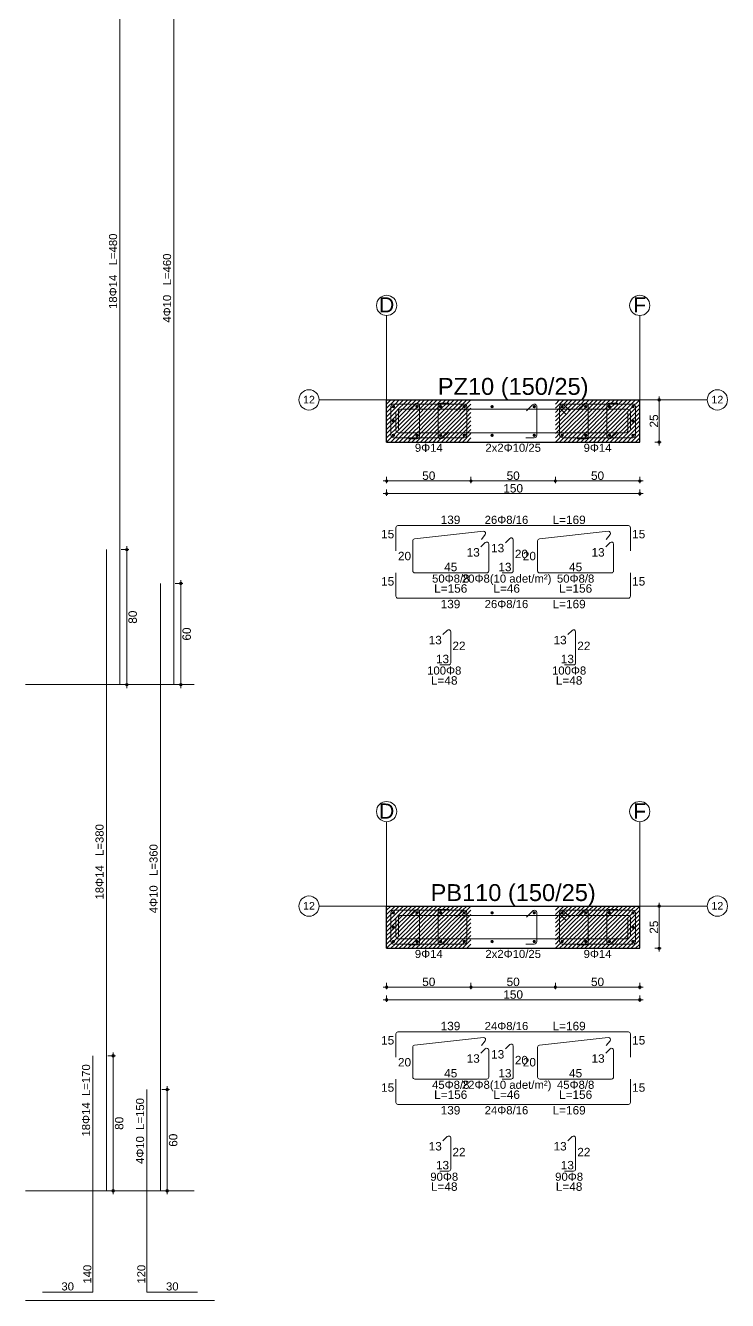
# Model space of a CAD drawing. Header units: millimetres. Extents: x 2232 to 85269, y -3593 to 5869.
# Drawn here: x 78659 to 79283, y -1361 to -228 of the extents above; entities that cross this region are included whole.
import ezdxf

# ---------------------------------------------------------------- set-up
doc = ezdxf.new("R2010")
doc.units = ezdxf.units.MM
doc.linetypes.add('CENTER2', pattern=[112.5, 75, -12.5, 12.5, -12.5])
for name, color, linetype in [('Donatı Topl. Uzun. Yazısı', 7, 'Continuous'), ('Donatı Uz. Yazısı', 7, 'Continuous'), ('Donatı Yazısı', 7, 'Continuous'), ('Donatı Çizgisi', 7, 'Continuous'), ('Panel', 7, 'Continuous'), ('Standart', 7, 'Continuous'), ('Ölçülendirme', 7, 'Continuous')]:
    doc.layers.add(name, color=color, linetype=linetype)
doc.styles.add('arial_1_18', font='arial.ttf', dxfattribs={"height": 0.2})

# ---------------------------------------------------------------- blocks, each defined once
blk = doc.blocks.new('IDE824Entity7258')
at = {"layer": 'Donatı Çizgisi', "linetype": 'Continuous', "lineweight": 5}
h = blk.add_hatch(color=5, dxfattribs=at)
edge = h.paths.add_edge_path(flags=0)
edge.add_arc((10272.28, 738), 1, 0, 360)
h = blk.add_hatch(color=5, dxfattribs=at)
edge = h.paths.add_edge_path(flags=0)
edge.add_arc((10286.28, 738), 1, 0, 360)
h = blk.add_hatch(color=5, dxfattribs=at)
edge = h.paths.add_edge_path(flags=0)
edge.add_arc((10300.28, 738), 1, 0, 360)
h = blk.add_hatch(color=5, dxfattribs=at)
edge = h.paths.add_edge_path(flags=0)
edge.add_arc((10314.28, 738), 1, 0, 360)
h = blk.add_hatch(color=5, dxfattribs=at)
edge = h.paths.add_edge_path(flags=0)
edge.add_arc((10330.78, 738), 1, 0, 360)
h = blk.add_hatch(color=5, dxfattribs=at)
edge = h.paths.add_edge_path(flags=0)
edge.add_arc((10355.78, 738), 1, 0, 360)
h = blk.add_hatch(color=5, dxfattribs=at)
edge = h.paths.add_edge_path(flags=0)
edge.add_arc((10372.28, 738), 1, 0, 360)
h = blk.add_hatch(color=5, dxfattribs=at)
edge = h.paths.add_edge_path(flags=0)
edge.add_arc((10386.28, 738), 1, 0, 360)
h = blk.add_hatch(color=5, dxfattribs=at)
edge = h.paths.add_edge_path(flags=0)
edge.add_arc((10400.28, 738), 1, 0, 360)
h = blk.add_hatch(color=5, dxfattribs=at)
edge = h.paths.add_edge_path(flags=0)
edge.add_arc((10414.28, 738), 1, 0, 360)
h = blk.add_hatch(color=5, dxfattribs=at)
edge = h.paths.add_edge_path(flags=0)
edge.add_arc((10272.28, 729.5), 1, 0, 360)
h = blk.add_hatch(color=5, dxfattribs=at)
edge = h.paths.add_edge_path(flags=0)
edge.add_arc((10414.28, 729.5), 1, 0, 360)
h = blk.add_hatch(color=5, dxfattribs=at)
edge = h.paths.add_edge_path(flags=0)
edge.add_arc((10272.28, 721), 1, 0, 360)
h = blk.add_hatch(color=5, dxfattribs=at)
edge = h.paths.add_edge_path(flags=0)
edge.add_arc((10286.28, 721), 1, 0, 360)
h = blk.add_hatch(color=5, dxfattribs=at)
edge = h.paths.add_edge_path(flags=0)
edge.add_arc((10300.28, 721), 1, 0, 360)
h = blk.add_hatch(color=5, dxfattribs=at)
edge = h.paths.add_edge_path(flags=0)
edge.add_arc((10314.28, 721), 1, 0, 360)
h = blk.add_hatch(color=5, dxfattribs=at)
edge = h.paths.add_edge_path(flags=0)
edge.add_arc((10330.78, 721), 1, 0, 360)
h = blk.add_hatch(color=5, dxfattribs=at)
edge = h.paths.add_edge_path(flags=0)
edge.add_arc((10355.78, 721), 1, 0, 360)
h = blk.add_hatch(color=5, dxfattribs=at)
edge = h.paths.add_edge_path(flags=0)
edge.add_arc((10372.28, 721), 1, 0, 360)
h = blk.add_hatch(color=5, dxfattribs=at)
edge = h.paths.add_edge_path(flags=0)
edge.add_arc((10386.28, 721), 1, 0, 360)
h = blk.add_hatch(color=5, dxfattribs=at)
edge = h.paths.add_edge_path(flags=0)
edge.add_arc((10400.28, 721), 1, 0, 360)
h = blk.add_hatch(color=5, dxfattribs=at)
edge = h.paths.add_edge_path(flags=0)
edge.add_arc((10414.28, 721), 1, 0, 360)
h = blk.add_hatch(color=5, dxfattribs=at)
edge = h.paths.add_edge_path(flags=0)
edge.add_arc((10272.28, 438), 1, 0, 360)
h = blk.add_hatch(color=5, dxfattribs=at)
edge = h.paths.add_edge_path(flags=0)
edge.add_arc((10286.28, 438), 1, 0, 360)
h = blk.add_hatch(color=5, dxfattribs=at)
edge = h.paths.add_edge_path(flags=0)
edge.add_arc((10300.28, 438), 1, 0, 360)
h = blk.add_hatch(color=5, dxfattribs=at)
edge = h.paths.add_edge_path(flags=0)
edge.add_arc((10314.28, 438), 1, 0, 360)
h = blk.add_hatch(color=5, dxfattribs=at)
edge = h.paths.add_edge_path(flags=0)
edge.add_arc((10330.78, 438), 1, 0, 360)
h = blk.add_hatch(color=5, dxfattribs=at)
edge = h.paths.add_edge_path(flags=0)
edge.add_arc((10355.78, 438), 1, 0, 360)
h = blk.add_hatch(color=5, dxfattribs=at)
edge = h.paths.add_edge_path(flags=0)
edge.add_arc((10372.28, 438), 1, 0, 360)
h = blk.add_hatch(color=5, dxfattribs=at)
edge = h.paths.add_edge_path(flags=0)
edge.add_arc((10386.28, 438), 1, 0, 360)
h = blk.add_hatch(color=5, dxfattribs=at)
edge = h.paths.add_edge_path(flags=0)
edge.add_arc((10400.28, 438), 1, 0, 360)
h = blk.add_hatch(color=5, dxfattribs=at)
edge = h.paths.add_edge_path(flags=0)
edge.add_arc((10414.28, 438), 1, 0, 360)
h = blk.add_hatch(color=5, dxfattribs=at)
edge = h.paths.add_edge_path(flags=0)
edge.add_arc((10272.28, 429.5), 1, 0, 360)
h = blk.add_hatch(color=5, dxfattribs=at)
edge = h.paths.add_edge_path(flags=0)
edge.add_arc((10414.28, 429.5), 1, 0, 360)
h = blk.add_hatch(color=5, dxfattribs=at)
edge = h.paths.add_edge_path(flags=0)
edge.add_arc((10272.28, 421), 1, 0, 360)
h = blk.add_hatch(color=5, dxfattribs=at)
edge = h.paths.add_edge_path(flags=0)
edge.add_arc((10286.28, 421), 1, 0, 360)
h = blk.add_hatch(color=5, dxfattribs=at)
edge = h.paths.add_edge_path(flags=0)
edge.add_arc((10300.28, 421), 1, 0, 360)
h = blk.add_hatch(color=5, dxfattribs=at)
edge = h.paths.add_edge_path(flags=0)
edge.add_arc((10314.28, 421), 1, 0, 360)
h = blk.add_hatch(color=5, dxfattribs=at)
edge = h.paths.add_edge_path(flags=0)
edge.add_arc((10330.78, 421), 1, 0, 360)
h = blk.add_hatch(color=5, dxfattribs=at)
edge = h.paths.add_edge_path(flags=0)
edge.add_arc((10355.78, 421), 1, 0, 360)
h = blk.add_hatch(color=5, dxfattribs=at)
edge = h.paths.add_edge_path(flags=0)
edge.add_arc((10372.28, 421), 1, 0, 360)
h = blk.add_hatch(color=5, dxfattribs=at)
edge = h.paths.add_edge_path(flags=0)
edge.add_arc((10386.28, 421), 1, 0, 360)
h = blk.add_hatch(color=5, dxfattribs=at)
edge = h.paths.add_edge_path(flags=0)
edge.add_arc((10400.28, 421), 1, 0, 360)
h = blk.add_hatch(color=5, dxfattribs=at)
edge = h.paths.add_edge_path(flags=0)
edge.add_arc((10414.28, 421), 1, 0, 360)
at = {"layer": 'Donatı Çizgisi', "color": 5, "linetype": 'Continuous', "lineweight": 5}
for points in [[(10110.28, 573.24), (10110.28, 1053.24)], [(10142.28, 573.24), (10142.28, 1033.24)], [(10102.28, 273.24), (10102.28, 653.24)], [(10134.28, 273.24), (10134.28, 633.24)], [(10094.28, 213.24), (10094.28, 353.24)], [(10126.28, 213.24), (10126.28, 333.24)], [(10064.28, 213.24), (10094.28, 213.24)], [(10126.28, 213.24), (10156.28, 213.24)]]:
    blk.add_lwpolyline(points, dxfattribs=at)
at = {"layer": 'Donatı Çizgisi', "color": 1, "linetype": 'Continuous', "lineweight": 5}
for points in [[(10270.78, 721), (10270.78, 738)], [(10272.28, 739.5), (10314.28, 739.5)], [(10273.78, 724), (10273.78, 734.4)], [(10275.28, 724.6), (10275.28, 735)], [(10276.78, 736.5), (10411.28, 736.5)], [(10281.68, 736.03), (10285.22, 739.56)], [(10287.78, 720.5), (10287.78, 738.5)], [(10298.78, 720.5), (10298.78, 738.5)], [(10300.28, 740), (10305.28, 740)], [(10309.68, 735.53), (10313.22, 739.06)], [(10311.8, 733.4), (10315.34, 736.94)], [(10315.78, 721), (10315.78, 738)], [(10351.18, 735.53), (10354.72, 739.06)], [(10357.28, 721), (10357.28, 738)], [(10370.78, 721), (10370.78, 738)], [(10374.75, 733.4), (10371.22, 736.94)], [(10372.28, 739.5), (10414.28, 739.5)], [(10373.34, 739.06), (10376.88, 735.53)], [(10381.68, 736.03), (10385.22, 739.56)], [(10387.78, 720.5), (10387.78, 738.5)], [(10398.78, 720.5), (10398.78, 738.5)], [(10400.28, 740), (10405.28, 740)], [(10411.28, 724), (10411.28, 734.4)], [(10412.78, 724.6), (10412.78, 735)], [(10415.78, 721), (10415.78, 738)], [(10272.28, 719.5), (10314.28, 719.5)], [(10275.28, 722.5), (10409.78, 722.5)], [(10281.28, 719), (10286.28, 719)], [(10301.34, 719.44), (10304.88, 722.97)], [(10350.78, 719.5), (10355.78, 719.5)], [(10372.28, 719.5), (10414.28, 719.5)], [(10381.28, 719), (10386.28, 719)], [(10401.34, 719.44), (10404.88, 722.97)], [(10273.78, 652.46), (10273.78, 666.26)], [(10274.98, 667.46), (10411.58, 667.46)], [(10412.78, 652.46), (10412.78, 666.26)], [(10283.78, 640.66), (10283.78, 658.39)], [(10284.85, 659.58), (10325.62, 664.11)], [(10324.44, 659.35), (10326.69, 662.17)], [(10338.68, 657.36), (10341.23, 659.91)], [(10343.28, 640.66), (10343.28, 659.06)], [(10357.78, 640.66), (10357.78, 658.39)], [(10358.85, 659.58), (10399.62, 664.11)], [(10398.44, 659.35), (10400.69, 662.17)], [(10324.18, 654.86), (10326.73, 657.41)], [(10328.78, 640.66), (10328.78, 656.56)], [(10398.18, 654.86), (10400.73, 657.41)], [(10402.78, 640.66), (10402.78, 656.56)], [(10273.78, 625.66), (10273.78, 639.46)], [(10284.98, 639.46), (10327.58, 639.46)], [(10336.78, 639.46), (10342.08, 639.46)], [(10358.98, 639.46), (10401.58, 639.46)], [(10412.78, 625.66), (10412.78, 639.46)], [(10274.98, 624.46), (10411.58, 624.46)], [(10301.68, 602.86), (10304.23, 605.41)], [(10306.28, 586.16), (10306.28, 604.56)], [(10375.68, 602.86), (10378.23, 605.41)], [(10380.28, 586.16), (10380.28, 604.56)], [(10299.78, 584.96), (10305.08, 584.96)], [(10373.78, 584.96), (10379.08, 584.96)], [(10272.28, 439.5), (10314.28, 439.5)], [(10281.68, 436.03), (10285.22, 439.56)], [(10287.78, 420.5), (10287.78, 438.5)], [(10298.78, 420.5), (10298.78, 438.5)], [(10300.28, 440), (10305.28, 440)], [(10309.68, 435.53), (10313.22, 439.06)], [(10351.18, 435.53), (10354.72, 439.06)], [(10372.28, 439.5), (10414.28, 439.5)], [(10373.34, 439.06), (10376.88, 435.53)], [(10381.68, 436.03), (10385.22, 439.56)], [(10387.78, 420.5), (10387.78, 438.5)], [(10398.78, 420.5), (10398.78, 438.5)], [(10400.28, 440), (10405.28, 440)], [(10270.78, 421), (10270.78, 438)], [(10273.78, 424), (10273.78, 434.4)], [(10275.28, 424.6), (10275.28, 435)], [(10276.78, 436.5), (10411.28, 436.5)], [(10311.8, 433.4), (10315.34, 436.94)], [(10315.78, 421), (10315.78, 438)], [(10357.28, 421), (10357.28, 438)], [(10370.78, 421), (10370.78, 438)], [(10374.75, 433.4), (10371.22, 436.94)], [(10411.28, 424), (10411.28, 434.4)], [(10412.78, 424.6), (10412.78, 435)], [(10415.78, 421), (10415.78, 438)], [(10272.28, 419.5), (10314.28, 419.5)], [(10275.28, 422.5), (10409.78, 422.5)], [(10281.28, 419), (10286.28, 419)], [(10301.34, 419.44), (10304.88, 422.97)], [(10350.78, 419.5), (10355.78, 419.5)], [(10372.28, 419.5), (10414.28, 419.5)], [(10381.28, 419), (10386.28, 419)], [(10401.34, 419.44), (10404.88, 422.97)], [(10273.78, 352.46), (10273.78, 366.26)], [(10274.98, 367.46), (10411.58, 367.46)], [(10284.85, 359.58), (10325.62, 364.11)], [(10358.85, 359.58), (10399.62, 364.11)], [(10412.78, 352.46), (10412.78, 366.26)], [(10283.78, 340.66), (10283.78, 358.39)], [(10324.18, 354.86), (10326.73, 357.41)], [(10324.44, 359.35), (10326.69, 362.17)], [(10328.78, 340.66), (10328.78, 356.56)], [(10338.68, 357.36), (10341.23, 359.91)], [(10343.28, 340.66), (10343.28, 359.06)], [(10357.78, 340.66), (10357.78, 358.39)], [(10398.18, 354.86), (10400.73, 357.41)], [(10398.44, 359.35), (10400.69, 362.17)], [(10402.78, 340.66), (10402.78, 356.56)], [(10273.78, 325.66), (10273.78, 339.46)], [(10284.98, 339.46), (10327.58, 339.46)], [(10336.78, 339.46), (10342.08, 339.46)], [(10358.98, 339.46), (10401.58, 339.46)], [(10412.78, 325.66), (10412.78, 339.46)], [(10274.98, 324.46), (10411.58, 324.46)], [(10301.68, 302.86), (10304.23, 305.41)], [(10306.28, 286.16), (10306.28, 304.56)], [(10375.68, 302.86), (10378.23, 305.41)], [(10380.28, 286.16), (10380.28, 304.56)], [(10299.78, 284.96), (10305.08, 284.96)], [(10373.78, 284.96), (10379.08, 284.96)]]:
    blk.add_lwpolyline(points, dxfattribs=at)
for centre, radius, start, end in [((10272.28, 738), 1.5, 90, 180), ((10276.78, 735), 1.5, 90, 180), ((10286.28, 738.5), 1.5, 0, 135), ((10300.28, 738.5), 1.5, 90, 180), ((10314.28, 738), 1.5, 360, 135), ((10314.28, 738), 1.5, 315, 90), ((10355.78, 738), 1.5, 0, 135), ((10372.28, 738), 1.5, 90, 225), ((10372.28, 738), 1.5, 45, 180), ((10386.28, 738.5), 1.5, 0, 135), ((10400.28, 738.5), 1.5, 90, 180), ((10411.28, 735), 1.5, 0, 90), ((10414.28, 738), 1.5, 0, 90), ((10272.28, 721), 1.5, 180, 270), ((10275.28, 724), 1.5, 180, 270), ((10286.28, 720.5), 1.5, 270, 0), ((10300.28, 720.5), 1.5, 180, 315), ((10314.28, 721), 1.5, 270, 360), ((10355.78, 721), 1.5, 270, 0), ((10372.28, 721), 1.5, 180, 270), ((10386.28, 720.5), 1.5, 270, 0), ((10400.28, 720.5), 1.5, 180, 315), ((10409.78, 724), 1.5, 270, 0), ((10414.28, 721), 1.5, 270, 0), ((10274.98, 666.26), 1.2, 90, 180), ((10411.58, 666.26), 1.2, 0, 90), ((10284.98, 658.39), 1.2, 96.34019, 180), ((10325.76, 662.92), 1.2, 321.34019, 96.34019), ((10327.58, 656.56), 1.2, 0, 135), ((10342.08, 659.06), 1.2, 0, 135), ((10358.98, 658.39), 1.2, 96.34019, 180), ((10399.76, 662.92), 1.2, 321.34019, 96.34019), ((10401.58, 656.56), 1.2, 0, 135), ((10284.98, 640.66), 1.2, 180, 270), ((10327.58, 640.66), 1.2, 270, 0), ((10342.08, 640.66), 1.2, 270, 0), ((10358.98, 640.66), 1.2, 180, 270), ((10401.58, 640.66), 1.2, 270, 0), ((10274.98, 625.66), 1.2, 180, 270), ((10411.58, 625.66), 1.2, 270, 0), ((10305.08, 604.56), 1.2, 0, 135), ((10379.08, 604.56), 1.2, 0, 135), ((10305.08, 586.16), 1.2, 270, 0), ((10379.08, 586.16), 1.2, 270, 0), ((10272.28, 438), 1.5, 90, 180), ((10286.28, 438.5), 1.5, 0, 135), ((10300.28, 438.5), 1.5, 90, 180), ((10314.28, 438), 1.5, 360, 135), ((10314.28, 438), 1.5, 315, 90), ((10355.78, 438), 1.5, 0, 135), ((10372.28, 438), 1.5, 90, 225), ((10372.28, 438), 1.5, 45, 180), ((10386.28, 438.5), 1.5, 0, 135), ((10400.28, 438.5), 1.5, 90, 180), ((10414.28, 438), 1.5, 0, 90), ((10276.78, 435), 1.5, 90, 180), ((10411.28, 435), 1.5, 0, 90), ((10275.28, 424), 1.5, 180, 270), ((10409.78, 424), 1.5, 270, 0), ((10272.28, 421), 1.5, 180, 270), ((10286.28, 420.5), 1.5, 270, 0), ((10300.28, 420.5), 1.5, 180, 315), ((10314.28, 421), 1.5, 270, 360), ((10355.78, 421), 1.5, 270, 0), ((10372.28, 421), 1.5, 180, 270), ((10386.28, 420.5), 1.5, 270, 0), ((10400.28, 420.5), 1.5, 180, 315), ((10414.28, 421), 1.5, 270, 0), ((10274.98, 366.26), 1.2, 90, 180), ((10325.76, 362.92), 1.2, 321.34019, 96.34019), ((10399.76, 362.92), 1.2, 321.34019, 96.34019), ((10411.58, 366.26), 1.2, 0, 90), ((10284.98, 358.39), 1.2, 96.34019, 180), ((10327.58, 356.56), 1.2, 0, 135), ((10342.08, 359.06), 1.2, 0, 135), ((10358.98, 358.39), 1.2, 96.34019, 180), ((10401.58, 356.56), 1.2, 0, 135), ((10284.98, 340.66), 1.2, 180, 270), ((10327.58, 340.66), 1.2, 270, 0), ((10342.08, 340.66), 1.2, 270, 0), ((10358.98, 340.66), 1.2, 180, 270), ((10401.58, 340.66), 1.2, 270, 0), ((10274.98, 325.66), 1.2, 180, 270), ((10411.58, 325.66), 1.2, 270, 0), ((10305.08, 304.56), 1.2, 0, 135), ((10379.08, 304.56), 1.2, 0, 135), ((10305.08, 286.16), 1.2, 270, 0), ((10379.08, 286.16), 1.2, 270, 0)]:
    blk.add_arc(centre, radius, start, end, dxfattribs=at)
at = {"layer": 'Panel', "color": 250, "linetype": 'CENTER2', "lineweight": 5}
for points in [[(10268.28, 742), (10268.28, 792)], [(10418.28, 742), (10418.28, 792)], [(10228.28, 742), (10268.28, 742)], [(10418.28, 742), (10458.28, 742)], [(10268.28, 442), (10268.28, 492)], [(10418.28, 442), (10418.28, 492)], [(10228.28, 442), (10268.28, 442)], [(10418.28, 442), (10458.28, 442)]]:
    blk.add_lwpolyline(points, dxfattribs=at)
at = {"layer": 'Panel', "color": 251, "linetype": 'Continuous', "lineweight": -3}
for points in [[(10268.28, 737), (10273.28, 742)], [(10268.28, 739.5), (10270.78, 742)], [(10273.28, 737), (10278.28, 742)], [(10273.28, 739.5), (10275.78, 742)], [(10278.28, 737), (10283.28, 742)], [(10278.28, 739.5), (10280.78, 742)], [(10283.28, 737), (10288.28, 742)], [(10283.28, 739.5), (10285.78, 742)], [(10288.28, 737), (10293.28, 742)], [(10288.28, 739.5), (10290.78, 742)], [(10293.28, 737), (10298.28, 742)], [(10293.28, 739.5), (10295.78, 742)], [(10298.28, 737), (10303.28, 742)], [(10298.28, 739.5), (10300.78, 742)], [(10303.28, 737), (10308.28, 742)], [(10303.28, 739.5), (10305.78, 742)], [(10308.28, 737), (10313.28, 742)], [(10308.28, 739.5), (10310.78, 742)], [(10313.28, 737), (10318.28, 742)], [(10313.28, 739.5), (10315.78, 742)], [(10368.28, 737), (10373.28, 742)], [(10368.28, 739.5), (10370.78, 742)], [(10373.28, 737), (10378.28, 742)], [(10373.28, 739.5), (10375.78, 742)], [(10378.28, 737), (10383.28, 742)], [(10378.28, 739.5), (10380.78, 742)], [(10383.28, 737), (10388.28, 742)], [(10383.28, 739.5), (10385.78, 742)], [(10388.28, 737), (10393.28, 742)], [(10388.28, 739.5), (10390.78, 742)], [(10393.28, 737), (10398.28, 742)], [(10393.28, 739.5), (10395.78, 742)], [(10398.28, 737), (10403.28, 742)], [(10398.28, 739.5), (10400.78, 742)], [(10403.28, 737), (10408.28, 742)], [(10403.28, 739.5), (10405.78, 742)], [(10408.28, 737), (10413.28, 742)], [(10408.28, 739.5), (10410.78, 742)], [(10413.28, 737), (10418.28, 742)], [(10413.28, 739.5), (10415.78, 742)], [(10268.28, 732), (10273.28, 737)], [(10268.28, 734.5), (10270.78, 737)], [(10270.78, 737), (10273.28, 739.5)], [(10270.78, 732), (10273.28, 734.5)], [(10273.28, 732), (10278.28, 737)], [(10273.28, 734.5), (10275.78, 737)], [(10275.78, 737), (10278.28, 739.5)], [(10275.78, 732), (10278.28, 734.5)], [(10278.28, 732), (10283.28, 737)], [(10278.28, 734.5), (10280.78, 737)], [(10280.78, 737), (10283.28, 739.5)], [(10280.78, 732), (10283.28, 734.5)], [(10283.28, 732), (10288.28, 737)], [(10283.28, 734.5), (10285.78, 737)], [(10285.78, 737), (10288.28, 739.5)], [(10285.78, 732), (10288.28, 734.5)], [(10288.28, 732), (10293.28, 737)], [(10288.28, 734.5), (10290.78, 737)], [(10290.78, 737), (10293.28, 739.5)], [(10290.78, 732), (10293.28, 734.5)], [(10293.28, 732), (10298.28, 737)], [(10293.28, 734.5), (10295.78, 737)], [(10295.78, 737), (10298.28, 739.5)], [(10295.78, 732), (10298.28, 734.5)], [(10298.28, 732), (10303.28, 737)], [(10298.28, 734.5), (10300.78, 737)], [(10300.78, 737), (10303.28, 739.5)], [(10300.78, 732), (10303.28, 734.5)], [(10303.28, 732), (10308.28, 737)], [(10303.28, 734.5), (10305.78, 737)], [(10305.78, 737), (10308.28, 739.5)], [(10305.78, 732), (10308.28, 734.5)], [(10308.28, 732), (10313.28, 737)], [(10308.28, 734.5), (10310.78, 737)], [(10310.78, 737), (10313.28, 739.5)], [(10310.78, 732), (10313.28, 734.5)], [(10313.28, 732), (10318.28, 737)], [(10313.28, 734.5), (10315.78, 737)], [(10315.78, 737), (10318.28, 739.5)], [(10315.78, 732), (10318.28, 734.5)], [(10368.28, 732), (10373.28, 737)], [(10368.28, 734.5), (10370.78, 737)], [(10370.78, 737), (10373.28, 739.5)], [(10370.78, 732), (10373.28, 734.5)], [(10373.28, 732), (10378.28, 737)], [(10373.28, 734.5), (10375.78, 737)], [(10375.78, 737), (10378.28, 739.5)], [(10375.78, 732), (10378.28, 734.5)], [(10378.28, 732), (10383.28, 737)], [(10378.28, 734.5), (10380.78, 737)], [(10380.78, 737), (10383.28, 739.5)], [(10380.78, 732), (10383.28, 734.5)], [(10383.28, 732), (10388.28, 737)], [(10383.28, 734.5), (10385.78, 737)], [(10385.78, 737), (10388.28, 739.5)], [(10385.78, 732), (10388.28, 734.5)], [(10388.28, 732), (10393.28, 737)], [(10388.28, 734.5), (10390.78, 737)], [(10390.78, 737), (10393.28, 739.5)], [(10390.78, 732), (10393.28, 734.5)], [(10393.28, 732), (10398.28, 737)], [(10393.28, 734.5), (10395.78, 737)], [(10395.78, 737), (10398.28, 739.5)], [(10395.78, 732), (10398.28, 734.5)], [(10398.28, 732), (10403.28, 737)], [(10398.28, 734.5), (10400.78, 737)], [(10400.78, 737), (10403.28, 739.5)], [(10400.78, 732), (10403.28, 734.5)], [(10403.28, 732), (10408.28, 737)], [(10403.28, 734.5), (10405.78, 737)], [(10405.78, 737), (10408.28, 739.5)], [(10405.78, 732), (10408.28, 734.5)], [(10408.28, 732), (10413.28, 737)], [(10408.28, 734.5), (10410.78, 737)], [(10410.78, 737), (10413.28, 739.5)], [(10410.78, 732), (10413.28, 734.5)], [(10413.28, 732), (10418.28, 737)], [(10413.28, 734.5), (10415.78, 737)], [(10415.78, 737), (10418.28, 739.5)], [(10415.78, 732), (10418.28, 734.5)], [(10268.28, 727), (10273.28, 732)], [(10268.28, 729.5), (10270.78, 732)], [(10268.28, 722), (10273.28, 727)], [(10268.28, 724.5), (10270.78, 727)], [(10270.78, 727), (10273.28, 729.5)], [(10273.28, 727), (10278.28, 732)], [(10273.28, 729.5), (10275.78, 732)], [(10273.28, 722), (10278.28, 727)], [(10273.28, 724.5), (10275.78, 727)], [(10275.78, 727), (10278.28, 729.5)], [(10278.28, 727), (10283.28, 732)], [(10278.28, 729.5), (10280.78, 732)], [(10278.28, 722), (10283.28, 727)], [(10278.28, 724.5), (10280.78, 727)], [(10280.78, 727), (10283.28, 729.5)], [(10283.28, 727), (10288.28, 732)], [(10283.28, 729.5), (10285.78, 732)], [(10283.28, 722), (10288.28, 727)], [(10283.28, 724.5), (10285.78, 727)], [(10285.78, 727), (10288.28, 729.5)], [(10288.28, 727), (10293.28, 732)], [(10288.28, 729.5), (10290.78, 732)], [(10288.28, 722), (10293.28, 727)], [(10288.28, 724.5), (10290.78, 727)], [(10290.78, 727), (10293.28, 729.5)], [(10293.28, 727), (10298.28, 732)], [(10293.28, 729.5), (10295.78, 732)], [(10293.28, 722), (10298.28, 727)], [(10293.28, 724.5), (10295.78, 727)], [(10295.78, 727), (10298.28, 729.5)], [(10298.28, 727), (10303.28, 732)], [(10298.28, 729.5), (10300.78, 732)], [(10298.28, 722), (10303.28, 727)], [(10298.28, 724.5), (10300.78, 727)], [(10300.78, 727), (10303.28, 729.5)], [(10303.28, 727), (10308.28, 732)], [(10303.28, 729.5), (10305.78, 732)], [(10303.28, 722), (10308.28, 727)], [(10303.28, 724.5), (10305.78, 727)], [(10305.78, 727), (10308.28, 729.5)], [(10308.28, 727), (10313.28, 732)], [(10308.28, 729.5), (10310.78, 732)], [(10308.28, 722), (10313.28, 727)], [(10308.28, 724.5), (10310.78, 727)], [(10310.78, 727), (10313.28, 729.5)], [(10313.28, 727), (10318.28, 732)], [(10313.28, 729.5), (10315.78, 732)], [(10313.28, 722), (10318.28, 727)], [(10313.28, 724.5), (10315.78, 727)], [(10315.78, 727), (10318.28, 729.5)], [(10368.28, 727), (10373.28, 732)], [(10368.28, 729.5), (10370.78, 732)], [(10368.28, 722), (10373.28, 727)], [(10368.28, 724.5), (10370.78, 727)], [(10370.78, 727), (10373.28, 729.5)], [(10373.28, 727), (10378.28, 732)], [(10373.28, 729.5), (10375.78, 732)], [(10373.28, 722), (10378.28, 727)], [(10373.28, 724.5), (10375.78, 727)], [(10375.78, 727), (10378.28, 729.5)], [(10378.28, 727), (10383.28, 732)], [(10378.28, 729.5), (10380.78, 732)], [(10378.28, 722), (10383.28, 727)], [(10378.28, 724.5), (10380.78, 727)], [(10380.78, 727), (10383.28, 729.5)], [(10383.28, 727), (10388.28, 732)], [(10383.28, 729.5), (10385.78, 732)], [(10383.28, 722), (10388.28, 727)], [(10383.28, 724.5), (10385.78, 727)], [(10385.78, 727), (10388.28, 729.5)], [(10388.28, 727), (10393.28, 732)], [(10388.28, 729.5), (10390.78, 732)], [(10388.28, 722), (10393.28, 727)], [(10388.28, 724.5), (10390.78, 727)], [(10390.78, 727), (10393.28, 729.5)], [(10393.28, 727), (10398.28, 732)], [(10393.28, 729.5), (10395.78, 732)], [(10393.28, 722), (10398.28, 727)], [(10393.28, 724.5), (10395.78, 727)], [(10395.78, 727), (10398.28, 729.5)], [(10398.28, 727), (10403.28, 732)], [(10398.28, 729.5), (10400.78, 732)], [(10398.28, 722), (10403.28, 727)], [(10398.28, 724.5), (10400.78, 727)], [(10400.78, 727), (10403.28, 729.5)], [(10403.28, 727), (10408.28, 732)], [(10403.28, 729.5), (10405.78, 732)], [(10403.28, 722), (10408.28, 727)], [(10403.28, 724.5), (10405.78, 727)], [(10405.78, 727), (10408.28, 729.5)], [(10408.28, 727), (10413.28, 732)], [(10408.28, 729.5), (10410.78, 732)], [(10408.28, 722), (10413.28, 727)], [(10408.28, 724.5), (10410.78, 727)], [(10410.78, 727), (10413.28, 729.5)], [(10413.28, 727), (10418.28, 732)], [(10413.28, 729.5), (10415.78, 732)], [(10413.28, 722), (10418.28, 727)], [(10413.28, 724.5), (10415.78, 727)], [(10415.78, 727), (10418.28, 729.5)], [(10268.28, 717), (10273.28, 722)], [(10268.28, 719.5), (10270.78, 722)], [(10270.78, 722), (10273.28, 724.5)], [(10270.78, 717), (10273.28, 719.5)], [(10273.28, 717), (10278.28, 722)], [(10273.28, 719.5), (10275.78, 722)], [(10275.78, 722), (10278.28, 724.5)], [(10275.78, 717), (10278.28, 719.5)], [(10278.28, 717), (10283.28, 722)], [(10278.28, 719.5), (10280.78, 722)], [(10280.78, 722), (10283.28, 724.5)], [(10280.78, 717), (10283.28, 719.5)], [(10283.28, 717), (10288.28, 722)], [(10283.28, 719.5), (10285.78, 722)], [(10285.78, 722), (10288.28, 724.5)], [(10285.78, 717), (10288.28, 719.5)], [(10288.28, 717), (10293.28, 722)], [(10288.28, 719.5), (10290.78, 722)], [(10290.78, 722), (10293.28, 724.5)], [(10290.78, 717), (10293.28, 719.5)], [(10293.28, 717), (10298.28, 722)], [(10293.28, 719.5), (10295.78, 722)], [(10295.78, 722), (10298.28, 724.5)], [(10295.78, 717), (10298.28, 719.5)], [(10298.28, 717), (10303.28, 722)], [(10298.28, 719.5), (10300.78, 722)], [(10300.78, 722), (10303.28, 724.5)], [(10300.78, 717), (10303.28, 719.5)], [(10303.28, 717), (10308.28, 722)], [(10303.28, 719.5), (10305.78, 722)], [(10305.78, 722), (10308.28, 724.5)], [(10305.78, 717), (10308.28, 719.5)], [(10308.28, 717), (10313.28, 722)], [(10308.28, 719.5), (10310.78, 722)], [(10310.78, 722), (10313.28, 724.5)], [(10310.78, 717), (10313.28, 719.5)], [(10313.28, 717), (10318.28, 722)], [(10313.28, 719.5), (10315.78, 722)], [(10315.78, 722), (10318.28, 724.5)], [(10315.78, 717), (10318.28, 719.5)], [(10368.28, 717), (10373.28, 722)], [(10368.28, 719.5), (10370.78, 722)], [(10370.78, 722), (10373.28, 724.5)], [(10370.78, 717), (10373.28, 719.5)], [(10373.28, 717), (10378.28, 722)], [(10373.28, 719.5), (10375.78, 722)], [(10375.78, 722), (10378.28, 724.5)], [(10375.78, 717), (10378.28, 719.5)], [(10378.28, 717), (10383.28, 722)], [(10378.28, 719.5), (10380.78, 722)], [(10380.78, 722), (10383.28, 724.5)], [(10380.78, 717), (10383.28, 719.5)], [(10383.28, 717), (10388.28, 722)], [(10383.28, 719.5), (10385.78, 722)], [(10385.78, 722), (10388.28, 724.5)], [(10385.78, 717), (10388.28, 719.5)], [(10388.28, 717), (10393.28, 722)], [(10388.28, 719.5), (10390.78, 722)], [(10390.78, 722), (10393.28, 724.5)], [(10390.78, 717), (10393.28, 719.5)], [(10393.28, 717), (10398.28, 722)], [(10393.28, 719.5), (10395.78, 722)], [(10395.78, 722), (10398.28, 724.5)], [(10395.78, 717), (10398.28, 719.5)], [(10398.28, 717), (10403.28, 722)], [(10398.28, 719.5), (10400.78, 722)], [(10400.78, 722), (10403.28, 724.5)], [(10400.78, 717), (10403.28, 719.5)], [(10403.28, 717), (10408.28, 722)], [(10403.28, 719.5), (10405.78, 722)], [(10405.78, 722), (10408.28, 724.5)], [(10405.78, 717), (10408.28, 719.5)], [(10408.28, 717), (10413.28, 722)], [(10408.28, 719.5), (10410.78, 722)], [(10410.78, 722), (10413.28, 724.5)], [(10410.78, 717), (10413.28, 719.5)], [(10413.28, 717), (10418.28, 722)], [(10413.28, 719.5), (10415.78, 722)], [(10415.78, 722), (10418.28, 724.5)], [(10415.78, 717), (10418.28, 719.5)], [(10268.28, 437), (10273.28, 442)], [(10268.28, 439.5), (10270.78, 442)], [(10270.78, 437), (10273.28, 439.5)], [(10273.28, 437), (10278.28, 442)], [(10273.28, 439.5), (10275.78, 442)], [(10275.78, 437), (10278.28, 439.5)], [(10278.28, 437), (10283.28, 442)], [(10278.28, 439.5), (10280.78, 442)], [(10280.78, 437), (10283.28, 439.5)], [(10283.28, 437), (10288.28, 442)], [(10283.28, 439.5), (10285.78, 442)], [(10285.78, 437), (10288.28, 439.5)], [(10288.28, 437), (10293.28, 442)], [(10288.28, 439.5), (10290.78, 442)], [(10290.78, 437), (10293.28, 439.5)], [(10293.28, 437), (10298.28, 442)], [(10293.28, 439.5), (10295.78, 442)], [(10295.78, 437), (10298.28, 439.5)], [(10298.28, 437), (10303.28, 442)], [(10298.28, 439.5), (10300.78, 442)], [(10300.78, 437), (10303.28, 439.5)], [(10303.28, 437), (10308.28, 442)], [(10303.28, 439.5), (10305.78, 442)], [(10305.78, 437), (10308.28, 439.5)], [(10308.28, 437), (10313.28, 442)], [(10308.28, 439.5), (10310.78, 442)], [(10310.78, 437), (10313.28, 439.5)], [(10313.28, 437), (10318.28, 442)], [(10313.28, 439.5), (10315.78, 442)], [(10315.78, 437), (10318.28, 439.5)], [(10368.28, 437), (10373.28, 442)], [(10368.28, 439.5), (10370.78, 442)], [(10370.78, 437), (10373.28, 439.5)], [(10373.28, 437), (10378.28, 442)], [(10373.28, 439.5), (10375.78, 442)], [(10375.78, 437), (10378.28, 439.5)], [(10378.28, 437), (10383.28, 442)], [(10378.28, 439.5), (10380.78, 442)], [(10380.78, 437), (10383.28, 439.5)], [(10383.28, 437), (10388.28, 442)], [(10383.28, 439.5), (10385.78, 442)], [(10385.78, 437), (10388.28, 439.5)], [(10388.28, 437), (10393.28, 442)], [(10388.28, 439.5), (10390.78, 442)], [(10390.78, 437), (10393.28, 439.5)], [(10393.28, 437), (10398.28, 442)], [(10393.28, 439.5), (10395.78, 442)], [(10395.78, 437), (10398.28, 439.5)], [(10398.28, 437), (10403.28, 442)], [(10398.28, 439.5), (10400.78, 442)], [(10400.78, 437), (10403.28, 439.5)], [(10403.28, 437), (10408.28, 442)], [(10403.28, 439.5), (10405.78, 442)], [(10405.78, 437), (10408.28, 439.5)], [(10408.28, 437), (10413.28, 442)], [(10408.28, 439.5), (10410.78, 442)], [(10410.78, 437), (10413.28, 439.5)], [(10413.28, 437), (10418.28, 442)], [(10413.28, 439.5), (10415.78, 442)], [(10415.78, 437), (10418.28, 439.5)], [(10268.28, 432), (10273.28, 437)], [(10268.28, 434.5), (10270.78, 437)], [(10268.28, 427), (10273.28, 432)], [(10268.28, 429.5), (10270.78, 432)], [(10270.78, 432), (10273.28, 434.5)], [(10273.28, 432), (10278.28, 437)], [(10273.28, 434.5), (10275.78, 437)], [(10273.28, 427), (10278.28, 432)], [(10273.28, 429.5), (10275.78, 432)], [(10275.78, 432), (10278.28, 434.5)], [(10278.28, 432), (10283.28, 437)], [(10278.28, 434.5), (10280.78, 437)], [(10278.28, 427), (10283.28, 432)], [(10278.28, 429.5), (10280.78, 432)], [(10280.78, 432), (10283.28, 434.5)], [(10283.28, 432), (10288.28, 437)], [(10283.28, 434.5), (10285.78, 437)], [(10283.28, 427), (10288.28, 432)], [(10283.28, 429.5), (10285.78, 432)], [(10285.78, 432), (10288.28, 434.5)], [(10288.28, 432), (10293.28, 437)], [(10288.28, 434.5), (10290.78, 437)], [(10288.28, 427), (10293.28, 432)], [(10288.28, 429.5), (10290.78, 432)], [(10290.78, 432), (10293.28, 434.5)], [(10293.28, 432), (10298.28, 437)], [(10293.28, 434.5), (10295.78, 437)], [(10293.28, 427), (10298.28, 432)], [(10293.28, 429.5), (10295.78, 432)], [(10295.78, 432), (10298.28, 434.5)], [(10298.28, 432), (10303.28, 437)], [(10298.28, 434.5), (10300.78, 437)], [(10298.28, 427), (10303.28, 432)], [(10298.28, 429.5), (10300.78, 432)], [(10300.78, 432), (10303.28, 434.5)], [(10303.28, 432), (10308.28, 437)], [(10303.28, 434.5), (10305.78, 437)], [(10303.28, 427), (10308.28, 432)], [(10303.28, 429.5), (10305.78, 432)], [(10305.78, 432), (10308.28, 434.5)], [(10308.28, 432), (10313.28, 437)], [(10308.28, 434.5), (10310.78, 437)], [(10308.28, 427), (10313.28, 432)], [(10308.28, 429.5), (10310.78, 432)], [(10310.78, 432), (10313.28, 434.5)], [(10313.28, 432), (10318.28, 437)], [(10313.28, 434.5), (10315.78, 437)], [(10313.28, 427), (10318.28, 432)], [(10313.28, 429.5), (10315.78, 432)], [(10315.78, 432), (10318.28, 434.5)], [(10368.28, 432), (10373.28, 437)], [(10368.28, 434.5), (10370.78, 437)], [(10368.28, 427), (10373.28, 432)], [(10368.28, 429.5), (10370.78, 432)], [(10370.78, 432), (10373.28, 434.5)], [(10373.28, 432), (10378.28, 437)], [(10373.28, 434.5), (10375.78, 437)], [(10373.28, 427), (10378.28, 432)], [(10373.28, 429.5), (10375.78, 432)], [(10375.78, 432), (10378.28, 434.5)], [(10378.28, 432), (10383.28, 437)], [(10378.28, 434.5), (10380.78, 437)], [(10378.28, 427), (10383.28, 432)], [(10378.28, 429.5), (10380.78, 432)], [(10380.78, 432), (10383.28, 434.5)], [(10383.28, 432), (10388.28, 437)], [(10383.28, 434.5), (10385.78, 437)], [(10383.28, 427), (10388.28, 432)], [(10383.28, 429.5), (10385.78, 432)], [(10385.78, 432), (10388.28, 434.5)], [(10388.28, 432), (10393.28, 437)], [(10388.28, 434.5), (10390.78, 437)], [(10388.28, 427), (10393.28, 432)], [(10388.28, 429.5), (10390.78, 432)], [(10390.78, 432), (10393.28, 434.5)], [(10393.28, 432), (10398.28, 437)], [(10393.28, 434.5), (10395.78, 437)], [(10393.28, 427), (10398.28, 432)], [(10393.28, 429.5), (10395.78, 432)], [(10395.78, 432), (10398.28, 434.5)], [(10398.28, 432), (10403.28, 437)], [(10398.28, 434.5), (10400.78, 437)], [(10398.28, 427), (10403.28, 432)], [(10398.28, 429.5), (10400.78, 432)], [(10400.78, 432), (10403.28, 434.5)], [(10403.28, 432), (10408.28, 437)], [(10403.28, 434.5), (10405.78, 437)], [(10403.28, 427), (10408.28, 432)], [(10403.28, 429.5), (10405.78, 432)], [(10405.78, 432), (10408.28, 434.5)], [(10408.28, 432), (10413.28, 437)], [(10408.28, 434.5), (10410.78, 437)], [(10408.28, 427), (10413.28, 432)], [(10408.28, 429.5), (10410.78, 432)], [(10410.78, 432), (10413.28, 434.5)], [(10413.28, 432), (10418.28, 437)], [(10413.28, 434.5), (10415.78, 437)], [(10413.28, 427), (10418.28, 432)], [(10413.28, 429.5), (10415.78, 432)], [(10415.78, 432), (10418.28, 434.5)], [(10268.28, 422), (10273.28, 427)], [(10268.28, 424.5), (10270.78, 427)], [(10270.78, 427), (10273.28, 429.5)], [(10270.78, 422), (10273.28, 424.5)], [(10273.28, 422), (10278.28, 427)], [(10273.28, 424.5), (10275.78, 427)], [(10275.78, 427), (10278.28, 429.5)], [(10275.78, 422), (10278.28, 424.5)], [(10278.28, 422), (10283.28, 427)], [(10278.28, 424.5), (10280.78, 427)], [(10280.78, 427), (10283.28, 429.5)], [(10280.78, 422), (10283.28, 424.5)], [(10283.28, 422), (10288.28, 427)], [(10283.28, 424.5), (10285.78, 427)], [(10285.78, 427), (10288.28, 429.5)], [(10285.78, 422), (10288.28, 424.5)], [(10288.28, 422), (10293.28, 427)], [(10288.28, 424.5), (10290.78, 427)], [(10290.78, 427), (10293.28, 429.5)], [(10290.78, 422), (10293.28, 424.5)], [(10293.28, 422), (10298.28, 427)], [(10293.28, 424.5), (10295.78, 427)], [(10295.78, 427), (10298.28, 429.5)], [(10295.78, 422), (10298.28, 424.5)], [(10298.28, 422), (10303.28, 427)], [(10298.28, 424.5), (10300.78, 427)], [(10300.78, 427), (10303.28, 429.5)], [(10300.78, 422), (10303.28, 424.5)], [(10303.28, 422), (10308.28, 427)], [(10303.28, 424.5), (10305.78, 427)], [(10305.78, 427), (10308.28, 429.5)], [(10305.78, 422), (10308.28, 424.5)], [(10308.28, 422), (10313.28, 427)], [(10308.28, 424.5), (10310.78, 427)], [(10310.78, 427), (10313.28, 429.5)], [(10310.78, 422), (10313.28, 424.5)], [(10313.28, 422), (10318.28, 427)], [(10313.28, 424.5), (10315.78, 427)], [(10315.78, 427), (10318.28, 429.5)], [(10315.78, 422), (10318.28, 424.5)], [(10368.28, 422), (10373.28, 427)], [(10368.28, 424.5), (10370.78, 427)], [(10370.78, 427), (10373.28, 429.5)], [(10370.78, 422), (10373.28, 424.5)], [(10373.28, 422), (10378.28, 427)], [(10373.28, 424.5), (10375.78, 427)], [(10375.78, 427), (10378.28, 429.5)], [(10375.78, 422), (10378.28, 424.5)], [(10378.28, 422), (10383.28, 427)], [(10378.28, 424.5), (10380.78, 427)], [(10380.78, 427), (10383.28, 429.5)], [(10380.78, 422), (10383.28, 424.5)], [(10383.28, 422), (10388.28, 427)], [(10383.28, 424.5), (10385.78, 427)], [(10385.78, 427), (10388.28, 429.5)], [(10385.78, 422), (10388.28, 424.5)], [(10388.28, 422), (10393.28, 427)], [(10388.28, 424.5), (10390.78, 427)], [(10390.78, 427), (10393.28, 429.5)], [(10390.78, 422), (10393.28, 424.5)], [(10393.28, 422), (10398.28, 427)], [(10393.28, 424.5), (10395.78, 427)], [(10395.78, 427), (10398.28, 429.5)], [(10395.78, 422), (10398.28, 424.5)], [(10398.28, 422), (10403.28, 427)], [(10398.28, 424.5), (10400.78, 427)], [(10400.78, 427), (10403.28, 429.5)], [(10400.78, 422), (10403.28, 424.5)], [(10403.28, 422), (10408.28, 427)], [(10403.28, 424.5), (10405.78, 427)], [(10405.78, 427), (10408.28, 429.5)], [(10405.78, 422), (10408.28, 424.5)], [(10408.28, 422), (10413.28, 427)], [(10408.28, 424.5), (10410.78, 427)], [(10410.78, 427), (10413.28, 429.5)], [(10410.78, 422), (10413.28, 424.5)], [(10413.28, 422), (10418.28, 427)], [(10413.28, 424.5), (10415.78, 427)], [(10415.78, 427), (10418.28, 429.5)], [(10415.78, 422), (10418.28, 424.5)], [(10268.28, 417), (10273.28, 422)], [(10268.28, 419.5), (10270.78, 422)], [(10270.78, 417), (10273.28, 419.5)], [(10273.28, 417), (10278.28, 422)], [(10273.28, 419.5), (10275.78, 422)], [(10275.78, 417), (10278.28, 419.5)], [(10278.28, 417), (10283.28, 422)], [(10278.28, 419.5), (10280.78, 422)], [(10280.78, 417), (10283.28, 419.5)], [(10283.28, 417), (10288.28, 422)], [(10283.28, 419.5), (10285.78, 422)], [(10285.78, 417), (10288.28, 419.5)], [(10288.28, 417), (10293.28, 422)], [(10288.28, 419.5), (10290.78, 422)], [(10290.78, 417), (10293.28, 419.5)], [(10293.28, 417), (10298.28, 422)], [(10293.28, 419.5), (10295.78, 422)], [(10295.78, 417), (10298.28, 419.5)], [(10298.28, 417), (10303.28, 422)], [(10298.28, 419.5), (10300.78, 422)], [(10300.78, 417), (10303.28, 419.5)], [(10303.28, 417), (10308.28, 422)], [(10303.28, 419.5), (10305.78, 422)], [(10305.78, 417), (10308.28, 419.5)], [(10308.28, 417), (10313.28, 422)], [(10308.28, 419.5), (10310.78, 422)], [(10310.78, 417), (10313.28, 419.5)], [(10313.28, 417), (10318.28, 422)], [(10313.28, 419.5), (10315.78, 422)], [(10315.78, 417), (10318.28, 419.5)], [(10368.28, 417), (10373.28, 422)], [(10368.28, 419.5), (10370.78, 422)], [(10370.78, 417), (10373.28, 419.5)], [(10373.28, 417), (10378.28, 422)], [(10373.28, 419.5), (10375.78, 422)], [(10375.78, 417), (10378.28, 419.5)], [(10378.28, 417), (10383.28, 422)], [(10378.28, 419.5), (10380.78, 422)], [(10380.78, 417), (10383.28, 419.5)], [(10383.28, 417), (10388.28, 422)], [(10383.28, 419.5), (10385.78, 422)], [(10385.78, 417), (10388.28, 419.5)], [(10388.28, 417), (10393.28, 422)], [(10388.28, 419.5), (10390.78, 422)], [(10390.78, 417), (10393.28, 419.5)], [(10393.28, 417), (10398.28, 422)], [(10393.28, 419.5), (10395.78, 422)], [(10395.78, 417), (10398.28, 419.5)], [(10398.28, 417), (10403.28, 422)], [(10398.28, 419.5), (10400.78, 422)], [(10400.78, 417), (10403.28, 419.5)], [(10403.28, 417), (10408.28, 422)], [(10403.28, 419.5), (10405.78, 422)], [(10405.78, 417), (10408.28, 419.5)], [(10408.28, 417), (10413.28, 422)], [(10408.28, 419.5), (10410.78, 422)], [(10410.78, 417), (10413.28, 419.5)], [(10413.28, 417), (10418.28, 422)], [(10413.28, 419.5), (10415.78, 422)], [(10415.78, 417), (10418.28, 419.5)]]:
    blk.add_lwpolyline(points, dxfattribs=at)
at = {"layer": 'Panel', "color": 33, "linetype": 'Continuous', "lineweight": -3}
for points in [[(10268.28, 742), (10418.28, 742)], [(10268.28, 717), (10268.28, 742)], [(10418.28, 717), (10418.28, 742)], [(10268.28, 717), (10418.28, 717)], [(10268.28, 442), (10418.28, 442)], [(10268.28, 417), (10268.28, 442)], [(10418.28, 417), (10418.28, 442)], [(10268.28, 417), (10418.28, 417)]]:
    blk.add_lwpolyline(points, dxfattribs=at)
at = {"layer": 'Panel', "color": 1, "linetype": 'Continuous', "lineweight": 5}
for points in [[(10054.28, 573.24), (10154.28, 573.24)], [(10054.28, 273.24), (10154.28, 273.24)], [(10054.28, 208.24), (10166.28, 208.24)]]:
    blk.add_lwpolyline(points, dxfattribs=at)
at = {"layer": 'Panel', "color": 30, "linetype": 'Continuous', "lineweight": 5}
for centre in [(10268.28, 798), (10418.28, 798), (10222.28, 742), (10464.28, 742), (10268.28, 498), (10418.28, 498), (10222.28, 442), (10464.28, 442)]:
    blk.add_circle(centre, 6, dxfattribs=at)
at = {"layer": 'Ölçülendirme', "color": 5, "linetype": 'Continuous', "lineweight": 5}
for points in [[(10427.3, 742), (10431.05, 742)], [(10429.8, 715), (10429.8, 744)], [(10427.3, 717), (10431.05, 717)], [(10268.28, 692.71), (10268.28, 696.46)], [(10318.28, 692.71), (10318.28, 696.46)], [(10368.28, 692.71), (10368.28, 696.46)], [(10418.28, 692.71), (10418.28, 696.46)], [(10266.28, 693.96), (10420.28, 693.96)], [(10268.28, 685.21), (10268.28, 688.96)], [(10418.28, 685.21), (10418.28, 688.96)], [(10266.28, 686.46), (10420.28, 686.46)], [(10427.3, 442), (10431.05, 442)], [(10429.8, 415), (10429.8, 444)], [(10427.3, 417), (10431.05, 417)], [(10266.28, 393.96), (10420.28, 393.96)], [(10268.28, 392.71), (10268.28, 396.46)], [(10318.28, 392.71), (10318.28, 396.46)], [(10368.28, 392.71), (10368.28, 396.46)], [(10418.28, 392.71), (10418.28, 396.46)], [(10266.28, 386.46), (10420.28, 386.46)], [(10268.28, 385.21), (10268.28, 388.96)], [(10418.28, 385.21), (10418.28, 388.96)]]:
    blk.add_lwpolyline(points, dxfattribs=at)
at = {"layer": 'Ölçülendirme', "color": 1, "linetype": 'Continuous', "lineweight": 5}
for points in [[(10111.03, 653.24), (10115.53, 653.24)], [(10114.28, 571.24), (10114.28, 655.24)], [(10146.28, 571.24), (10146.28, 635.24)], [(10143.03, 633.24), (10147.53, 633.24)], [(10111.03, 573.24), (10115.53, 573.24)], [(10143.03, 573.24), (10147.53, 573.24)], [(10106.28, 271.24), (10106.28, 355.24)], [(10103.03, 353.24), (10107.53, 353.24)], [(10135.03, 333.24), (10139.53, 333.24)], [(10138.28, 271.24), (10138.28, 335.24)], [(10103.03, 273.24), (10107.53, 273.24)], [(10135.03, 273.24), (10139.53, 273.24)]]:
    blk.add_lwpolyline(points, dxfattribs=at)
at = {"layer": 'Ölçülendirme', "color": 5, "linetype": 'Continuous', "lineweight": 5}
for centre in [(10429.8, 742), (10429.8, 717), (10268.28, 693.96), (10318.28, 693.96), (10368.28, 693.96), (10418.28, 693.96), (10268.28, 686.46), (10418.28, 686.46), (10429.8, 442), (10429.8, 417), (10268.28, 393.96), (10318.28, 393.96), (10368.28, 393.96), (10418.28, 393.96), (10268.28, 386.46), (10418.28, 386.46)]:
    blk.add_circle(centre, 0.75, dxfattribs=at)
at = {"layer": 'Ölçülendirme', "color": 1, "linetype": 'Continuous', "lineweight": 5}
for centre in [(10114.28, 653.24), (10146.28, 633.24), (10114.28, 573.24), (10146.28, 573.24), (10106.28, 353.24), (10138.28, 333.24), (10106.28, 273.24), (10138.28, 273.24)]:
    blk.add_circle(centre, 0.75, dxfattribs=at)
at = {"layer": 'Donatı Topl. Uzun. Yazısı', "color": 5, "linetype": 'Continuous', "lineweight": 5, "style": 'arial_1_18'}
for s, p in [('L=169', (10366.63, 668.42)), ('L=156', (10296.47, 627.74)), ('L=46', (10331.56, 627.74)), ('L=156', (10370.47, 627.74)), ('L=169', (10366.63, 618.5)), ('L=48', (10294.56, 573.24)), ('L=48', (10368.56, 573.24)), ('L=169', (10366.63, 368.42)), ('L=156', (10296.47, 327.74)), ('L=46', (10331.56, 327.74)), ('L=156', (10370.47, 327.74)), ('L=169', (10366.63, 318.5)), ('L=48', (10294.56, 273.24)), ('L=48', (10368.56, 273.24))]:
    blk.add_text(s, height=5, dxfattribs=at).set_placement(p)
at = {"layer": 'Donatı Uz. Yazısı', "color": 5, "linetype": 'Continuous', "lineweight": 5, "style": 'arial_1_18'}
for s, p in [('139', (10300.31, 668.42)), ('15', (10265.01, 659.96)), ('20', (10275.01, 646.96)), ('13', (10315.71, 649.16)), ('13', (10330.21, 651.66)), ('20', (10344.28, 648.21)), ('20', (10349.01, 646.96)), ('13', (10389.71, 649.16)), ('45', (10302.39, 640.46)), ('13', (10334.51, 640.46)), ('45', (10376.39, 640.46)), ('15', (10413.78, 631.96)), ('139', (10300.31, 618.5)), ('13', (10293.21, 597.16)), ('22', (10307.28, 593.71)), ('13', (10367.21, 597.16)), ('22', (10381.28, 593.71)), ('13', (10297.51, 585.96)), ('13', (10371.51, 585.96)), ('139', (10300.31, 368.42)), ('15', (10265.01, 359.96)), ('13', (10330.21, 351.66)), ('20', (10275.01, 346.96)), ('13', (10315.71, 349.16)), ('20', (10344.28, 348.21)), ('20', (10349.01, 346.96)), ('13', (10389.71, 349.16)), ('45', (10302.39, 340.46)), ('13', (10334.51, 340.46)), ('45', (10376.39, 340.46)), ('15', (10413.78, 331.96)), ('139', (10300.31, 318.5)), ('13', (10293.21, 297.16)), ('22', (10307.28, 293.71)), ('13', (10367.21, 297.16)), ('22', (10381.28, 293.71)), ('13', (10297.51, 285.96)), ('13', (10371.51, 285.96))]:
    blk.add_text(s, height=5, dxfattribs=at).set_placement(p)
for p in [(10413.78, 659.96), (10265.01, 631.96), (10413.78, 359.96), (10265.01, 331.96)]:
    blk.add_text('15', height=5, rotation=360, dxfattribs=at).set_placement(p)
at = {"layer": 'Donatı Yazısı', "color": 5, "linetype": 'Continuous', "lineweight": 5, "style": 'arial_1_18'}
for s, p in [('18Φ14   L=480', (10108.55, 795.89)), ('4Φ10   L=460', (10140.55, 787.76)), ('18Φ14   L=380', (10100.55, 445.9)), ('4Φ10   L=360', (10132.55, 437.76)), ('18Φ14  L=170', (10092.55, 305.41)), ('4Φ10  L=150', (10124.55, 289.14)), ('140', (10093.32, 218.24)), ('120', (10125.32, 218.24))]:
    blk.add_text(s, height=4.8, rotation=90, dxfattribs=at).set_placement(p)
for s, p in [('9Φ14', (10285.01, 711.24)), ('2x2Φ10/25', (10326.81, 711.24)), ('9Φ14', (10385.01, 711.24)), ('26Φ8/16', (10326.37, 668.52)), ('50Φ8/8', (10295.22, 633.7)), ('20Φ8(10 adet/m²)', (10312.9, 633.7)), ('50Φ8/8', (10369.22, 633.7)), ('26Φ8/16', (10326.37, 618.6)), ('100Φ8', (10292.3, 579.2)), ('100Φ8', (10366.3, 579.2)), ('9Φ14', (10285.01, 411.24)), ('2x2Φ10/25', (10326.81, 411.24)), ('9Φ14', (10385.01, 411.24)), ('24Φ8/16', (10326.37, 368.52)), ('45Φ8/8', (10295.22, 333.7)), ('22Φ8(10 adet/m²)', (10312.9, 333.7)), ('45Φ8/8', (10369.22, 333.7)), ('24Φ8/16', (10326.37, 318.6)), ('90Φ8', (10294.16, 279.2)), ('90Φ8', (10368.16, 279.2)), ('30', (10075.55, 214.2)), ('30', (10137.55, 214.2))]:
    blk.add_text(s, height=4.8, dxfattribs=at).set_placement(p)
at = {"layer": 'Panel', "color": 1, "linetype": 'Continuous', "lineweight": 5, "style": 'arial_1_18'}
for s, height, p in [('D', 9, (10263.74, 793.81)), ('F', 9, (10414.44, 793.81)), ('PZ10 (150/25)', 10, (10298.63, 745)), ('12', 4.5, (10218.78, 739.91)), ('12', 4.5, (10460.78, 739.91)), ('D', 9, (10263.74, 493.81)), ('F', 9, (10414.44, 493.81)), ('PB110 (150/25)', 10, (10294.36, 445)), ('12', 4.5, (10218.78, 439.91)), ('12', 4.5, (10460.78, 439.91))]:
    blk.add_text(s, height=height, dxfattribs=at).set_placement(p)
at = {"layer": 'Ölçülendirme', "color": 5, "linetype": 'Continuous', "lineweight": 5, "style": 'arial_1_18'}
for p in [(10429.17, 725.62), (10429.17, 425.62)]:
    blk.add_text('25', height=5, rotation=90, dxfattribs=at).set_placement(p)
for s, p in [('50', (10289.39, 694.59)), ('50', (10339.39, 694.59)), ('50', (10389.39, 694.59)), ('150', (10337.45, 687.09)), ('50', (10289.39, 394.59)), ('50', (10339.39, 394.59)), ('50', (10389.39, 394.59)), ('150', (10337.45, 387.09))]:
    blk.add_text(s, height=5, dxfattribs=at).set_placement(p)
at = {"layer": 'Ölçülendirme', "color": 1, "linetype": 'Continuous', "lineweight": 5, "style": 'arial_1_18'}
for s, p in [('80', (10120.28, 609.36)), ('60', (10152.28, 599.36)), ('80', (10112.28, 309.36)), ('60', (10144.28, 299.36))]:
    blk.add_text(s, height=5, rotation=90, dxfattribs=at).set_placement(p)

msp = doc.modelspace()

# ---------------------------------------------------------------- block references
at = {"layer": 'Standart', "xscale": 1.5, "yscale": 1.5, "zscale": 1.5}
msp.add_blockref('IDE824Entity7258', (63577.3, -1673.6), dxfattribs=at)

doc.saveas('drawing.dxf')
